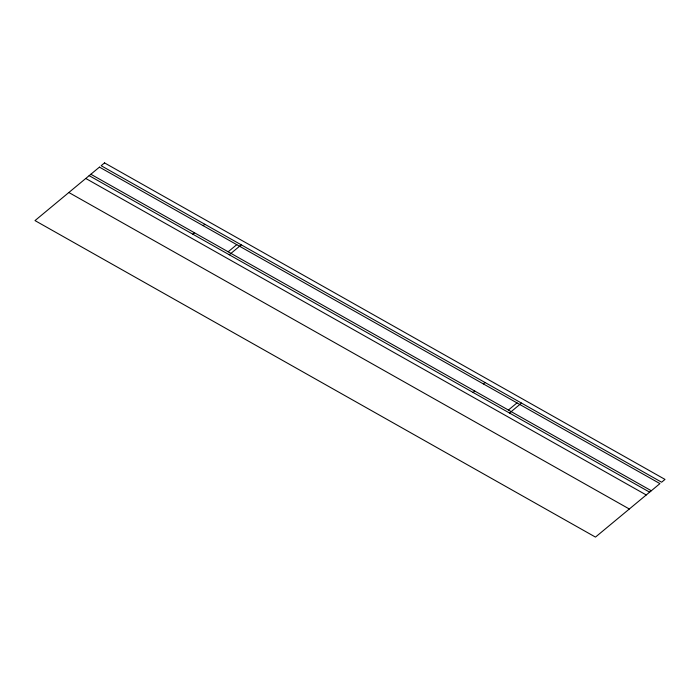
<?xml version="1.0" encoding="UTF-8"?>
<svg xmlns="http://www.w3.org/2000/svg" width="700" height="700" viewBox="0 0 700 700"><rect width="100%" height="100%" fill="white"/><g stroke="black" fill="none" stroke-linecap="round" stroke-linejoin="round"><path stroke-width="1.05" d="M192.85 234.203L194.539 232.803M203.14 225.662L204.829 224.263M228.165 251.79L236.766 244.659M229.276 254.782L241.264 244.834M473.086 392.455L474.775 391.055M483.376 383.915L485.065 382.515M508.401 410.043L517.003 402.902M509.512 413.026L521.5 403.086M90.851 174.248L651.324 490.752M89.163 175.656L649.635 492.153M85.776 178.465L646.249 494.961M68.854 192.509L629.326 509.005M99.453 167.116L35 220.596L595.472 537.101L659.925 483.613L99.453 167.116M104.527 162.899L101.141 165.707L661.614 482.213L665 479.404L104.527 162.899"/></g></svg>
